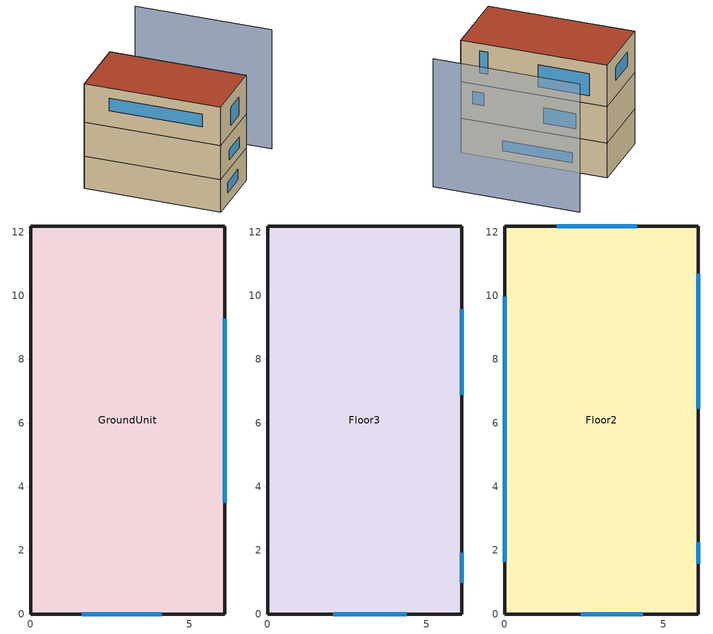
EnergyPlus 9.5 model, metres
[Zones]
GroundUnit
 floor foundation (Exterior Slab UnIns): 6.1,12.19 6.1,0 0,0 0,12.19 z0
 wall outside (Exterior Wall): 6.1,0 6.1,12.19 0,12.19 0,0 6.1,0 z0:3.05
 window (WINDOW_U-0.5 g=0.4): 1.61,0 4.12,0 z1.01:2; 6.1,3.5 6.1,9.27 z0.81:1.68
Floor3
 floor to GroundUnit (Interior Floor): 6.1,12.19 6.1,0 0,0 0,12.19 z3.05
 wall outside (Exterior Wall): 6.1,0 6.1,12.19 0,12.19 0,0 6.1,0 z3.05:6.26
 window (WINDOW_U-0.5 g=0.4): 2.06,0 4.37,0 z3.93:4.94; 6.1,0.99 6.1,1.93 z4.48:5.59; 6.1,6.89 6.1,9.58 z3.87:5.2
Floor2
 floor to Floor3 (Interior Floor): 6.1,12.19 6.1,0 0,0 0,12.19 z6.26
 wall outside (Exterior Wall): 0,0 6.1,0 6.1,12.19 0,12.19 0,0 z6.26:9.92
 window (WINDOW_U-0.5 g=0.4): 2.39,0 4.35,0 z7.03:8.73; 6.1,1.58 6.1,2.26 z7.32:9.25; 6.1,6.44 6.1,10.69 z6.96:8.92; 0,9.97 0,1.64 z7.75:8.93; 4.17,12.19 1.64,12.19 z7.66:8.86
 roof outside (Exterior Roof): 0,12.19 0,0 6.1,0 6.1,12.19 z9.92
shading: 12.19,0 12.19,12.19 z0:11.27
[BUILDING]
mz_GreatFallsMT_BASE_NV: North Axis=0; Terrain=City; Loads Convergence Tolerance Value=0.04; Temperature Convergence Tolerance Value=0.4; Solar Distribution=FullInteriorAndExterior; Maximum Number of Warmup Days=25; Minimum Number of Warmup Days=6
[SizingPeriod:DesignDay] Day of Month=21; DryBulb Temperature Range Modifier Type=DefaultMultipliers; Humidity Condition Type=Wetbulb; Barometric Pressure=88606; Rain Indicator=No; Snow Indicator=No; Daylight Saving Time Indicator=No
Name | Month | Day Type | Maximum DryBulb Temperature | Daily DryBulb Temperature Range | Wetbulb or DewPoint at Maximum DryBulb | Wind Speed | Wind Direction | Solar Model Indicator | Sky Clearness | ASHRAE Clear Sky Optical Depth for Beam Irradiance taub | ASHRAE Clear Sky Optical Depth for Diffuse Irradiance taud
Great Falls Intl Arpt Ann Htg 99.6% Condns DB | 1 | WinterDesignDay | -26.8 | 0 | -26.8 | 2.7 | 220 | ASHRAEClearSky | 0
Great Falls Intl Arpt Ann Htg 99% Condns DB | 1 | WinterDesignDay | -22.8 | 0 | -22.8 | 2.7 | 220 | ASHRAEClearSky | 0
Great Falls Intl Arpt Ann Clg .4% Condns DB=>MWB | 7 | SummerDesignDay | 33.4 | 16.2 | 16.1 | 4.9 | 240 | ASHRAETau |  | 0.291 | 2.494
Great Falls Intl Arpt Ann Clg 1% Condns DB=>MWB | 7 | SummerDesignDay | 31.5 | 16.2 | 15.7 | 4.9 | 240 | ASHRAETau |  | 0.291 | 2.494
[MATERIAL] Thermal Absorptance=0.9; Solar Absorptance=0.7; Visible Absorptance=0.7
Name | Roughness | Thickness | Conductivity | Density | Specific Heat
G05 25mm wood | MediumSmooth | 0.0254 | 0.15 | 608 | 1630
F08 Metal surface | Smooth | 0.0008 | 45.28 | 7824 | 500
I02 50mm insulation board | MediumRough | 0.0508 | 0.03 | 43 | 1210
G01a 19mm gypsum board | MediumSmooth | 0.019 | 0.16 | 800 | 1090
M15 200mm heavyweight concrete | MediumRough | 0.2032 | 1.95 | 2240 | 900
M05 200mm concrete block | MediumRough | 0.1016 | 1.11 | 800 | 920
F11 Wood siding | MediumSmooth | 0.0127 | 0.09 | 592 | 1170
R-11 3.5in Wood Stud | VeryRough | 0.0889 | 0.0542625 | 19 | 960
Plywood (Douglas Fir) - 12.7mm | Smooth | 0.0127 | 0.12 | 540 | 1210
EPS 1in | MediumSmooth | 0.0254 | 0.02884 | 29 | 1210
EPS 1.625in | MediumSmooth | 0.041275 | 0.02884 | 29 | 1210
EPS 2in | MediumSmooth | 0.0508 | 0.02884 | 29 | 1210
EPS 4in | MediumSmooth | 0.1016 | 0.02884 | 29 | 1210
EPS 6in; EPS 9in | MediumSmooth | 0.1524 | 0.02884 | 29 | 1210
EPS 7.5in | MediumSmooth | 0.1905 | 0.02884 | 29 | 1210
EPS 14in | MediumSmooth | 0.3556 | 0.02884 | 29 | 1210
FG Attic R-19 | MediumRough | 0.13716 | 0.0411979 | 64 | 960
FG Attic R-30 | MediumRough | 0.21844 | 0.0411979 | 64 | 960
FG Attic R-38 | MediumRough | 0.275844 | 0.0411979 | 64 | 960
FG Attic R-49; FG Attic R-60 | MediumRough | 0.3556 | 0.0411979 | 64 | 960
FG Attic R-55 | MediumRough | 0.399123 | 0.0411979 | 64 | 960
FG Attic R-75 | MediumRough | 0.54356 | 0.0411979 | 64 | 960
FG Attic R-100 | MediumRough | 0.72644 | 0.0411979 | 64 | 960
ccSF R-13 | Rough | 0.0550342 | 0.0240338 | 32 | 920
ccSF R-19 | Rough | 0.0804334 | 0.0240338 | 32 | 920
ccSF R-30 | Rough | 0.127 | 0.0240338 | 32 | 920
ccSF R-38 | Rough | 0.160867 | 0.0240338 | 32 | 920
ccSF R-49 | Rough | 0.207433 | 0.0240338 | 32 | 920
[MATERIAL:AIRGAP]
Name | Thermal Resistance
F04 Wall air space resistance | 0.15
F05 Ceiling air space resistance | 0.18
[WINDOWMATERIAL:SIMPLEGLAZINGSYSTEM]
Name | UFactor | Solar Heat Gain Coefficient
U-0.5 g=0.4 | 2.83913 | 0.4
U-0.4 g=0.4 | 2.27131 | 0.4
U-0.3 g=0.4 | 1.70348 | 0.4
U-0.2 g=0.4 | 1.13565 | 0.4
U-0.1 g=0.4 | 0.567826 | 0.4
U-0.5 g=0.2 | 2.83913 | 0.2
U-0.4 g=0.2 | 2.27131 | 0.2
U-0.3 g=0.2 | 1.70348 | 0.2
U-0.2 g=0.2 | 1.13565 | 0.2
U-0.1 g=0.2 | 0.567826 | 0.2
U-1.0 g=0.5 | 5.678263 | 0.5
U-0.15 g=0.4; U-0.15 g=0.2 | 0.851739 | 0.4
[WINDOWMATERIAL:SHADE]
HIGH REFLECT - LOW TRANS SHADE: Solar Transmittance=0.1; Solar Reflectance=0.8; Visible Transmittance=0.1; Visible Reflectance=0.8; Infrared Hemispherical Emissivity=0.9; Infrared Transmittance=0; Thickness=0.005; Conductivity=0.1; Shade to Glass Distance=0.05; Top Opening Multiplier=0.5; Bottom Opening Multiplier=0.5; LeftSide Opening Multiplier=0.5; RightSide Opening Multiplier=0.5; Airflow Permeability=0
[CONSTRUCTION]
Ext_Door1; Thermal Mass; Interior Door: G05 25mm wood
Interior Floor: Plywood (Douglas Fir) - 12.7mm, F05 Ceiling air space resistance, G01a 19mm gypsum board
Exterior Slab UnIns: M15 200mm heavyweight concrete
Exterior Slab + 2in EPS: EPS 2in, M15 200mm heavyweight concrete
Exterior Wall: F11 Wood siding, R-11 3.5in Wood Stud, G01a 19mm gypsum board
Interior Wall: G01a 19mm gypsum board, F04 Wall air space resistance, G01a 19mm gypsum board
Exterior Roof: FG Attic R-19, Plywood (Douglas Fir) - 12.7mm, G01a 19mm gypsum board
Exterior Door: F08 Metal surface, I02 50mm insulation board, F08 Metal surface
Exterior Wall +1in EPS: F11 Wood siding, EPS 1in, Plywood (Douglas Fir) - 12.7mm, R-11 3.5in Wood Stud, G01a 19mm gypsum board
Exterior Wall +1.625in EPS: F11 Wood siding, EPS 1.625in, Plywood (Douglas Fir) - 12.7mm, R-11 3.5in Wood Stud, G01a 19mm gypsum board
Exterior Wall +2in EPS: F11 Wood siding, EPS 2in, Plywood (Douglas Fir) - 12.7mm, R-11 3.5in Wood Stud, G01a 19mm gypsum board
Exterior Wall +4in EPS: F11 Wood siding, EPS 4in, Plywood (Douglas Fir) - 12.7mm, R-11 3.5in Wood Stud, G01a 19mm gypsum board
Exterior Wall +7.5in EPS: F11 Wood siding, EPS 7.5in, Plywood (Douglas Fir) - 12.7mm, R-11 3.5in Wood Stud, G01a 19mm gypsum board
Exterior Wall +6in EPS: F11 Wood siding, EPS 6in, Plywood (Douglas Fir) - 12.7mm, R-11 3.5in Wood Stud, G01a 19mm gypsum board
Exterior Wall +9in EPS: F11 Wood siding, EPS 9in, Plywood (Douglas Fir) - 12.7mm, R-11 3.5in Wood Stud, G01a 19mm gypsum board
Exterior Wall +14in EPS: F11 Wood siding, EPS 14in, Plywood (Douglas Fir) - 12.7mm, R-11 3.5in Wood Stud, G01a 19mm gypsum board
Exterior Roof R-30: FG Attic R-30, Plywood (Douglas Fir) - 12.7mm, G01a 19mm gypsum board
Exterior Roof R-38: FG Attic R-38, Plywood (Douglas Fir) - 12.7mm, G01a 19mm gypsum board
Exterior Roof R-49: FG Attic R-49, Plywood (Douglas Fir) - 12.7mm, G01a 19mm gypsum board
Exterior Roof R-55: FG Attic R-55, Plywood (Douglas Fir) - 12.7mm, G01a 19mm gypsum board
Exterior Roof R-60: FG Attic R-60, Plywood (Douglas Fir) - 12.7mm, G01a 19mm gypsum board
Exterior Roof R-75: FG Attic R-75, Plywood (Douglas Fir) - 12.7mm, G01a 19mm gypsum board
Exterior Roof R-100: FG Attic R-100, Plywood (Douglas Fir) - 12.7mm, G01a 19mm gypsum board
P+B UnIns: Plywood (Douglas Fir) - 12.7mm, F05 Ceiling air space resistance, Plywood (Douglas Fir) - 12.7mm, G05 25mm wood
P+B R-13: Plywood (Douglas Fir) - 12.7mm, ccSF R-13, Plywood (Douglas Fir) - 12.7mm, G05 25mm wood
P+B R-19: Plywood (Douglas Fir) - 12.7mm, ccSF R-19, Plywood (Douglas Fir) - 12.7mm, G05 25mm wood
P+B R-30: Plywood (Douglas Fir) - 12.7mm, ccSF R-30, Plywood (Douglas Fir) - 12.7mm, G05 25mm wood
P+B R-38: Plywood (Douglas Fir) - 12.7mm, ccSF R-38, Plywood (Douglas Fir) - 12.7mm, G05 25mm wood
P+B R-49: Plywood (Douglas Fir) - 12.7mm, ccSF R-49, Plywood (Douglas Fir) - 12.7mm, G05 25mm wood
WINDOW_U-0.5 g=0.4: U-0.5 g=0.4
WINDOW_U-0.4 g=0.4: U-0.4 g=0.4
WINDOW_U-0.3 g=0.4: U-0.3 g=0.4
WINDOW_U-0.2 g=0.4: U-0.2 g=0.4
WINDOW_U-0.1 g=0.4: U-0.1 g=0.4
WINDOW_U-0.5 g=0.2: U-0.5 g=0.2
WINDOW_U-0.4 g=0.2: U-0.4 g=0.2
WINDOW_U-0.3 g=0.2: U-0.3 g=0.2
WINDOW_U-0.2 g=0.2: U-0.2 g=0.2
WINDOW_U-0.1 g=0.2: U-0.1 g=0.2
WINDOW_U-1.0 g=0.5: U-1.0 g=0.5
WINDOW_U-0.15 g=0.4: U-0.15 g=0.4
WINDOW_U-0.15 g=0.2; CLOTHESDRYER; RANGE: U-0.15 g=0.2
Uninsulated Stem Wall: M05 200mm concrete block
Basement Wall 4in EPS: M05 200mm concrete block, EPS 4in
[Zone] Multiplier=1; Floor Area=74.32
Name | Part of Total Floor Area
GroundUnit; Floor3
Floor2 | Yes
[WINDOWSHADINGCONTROL] Shading Type=ExteriorShade; Shading Control Type=OnIfHighSolarOnWindow; Schedule=ShadingAvailable; Setpoint=100; Shading Control Is Scheduled=Yes; Glare Control Is Active=No; Shading Device Material=HIGH REFLECT - LOW TRANS SHADE; Type of Slat Angle Control for Blinds=FixedSlatAngle; Multiple Surface Control Type=Sequential
Name | Zone | Fenestration Surface 1 | Fenestration Surface 2 | Fenestration Surface 3 | Fenestration Surface 4 | Fenestration Surface 5
GroundUnit_Shading Control | GroundUnit | 647F87
Floor3_Shading Control | Floor3 | 527646
Floor2_Shading Control | Floor2 | 7F033B | C218CB | 49CBAE | 5065B7 | C37F06
[INTERNALMASS] Surface Area=74.32
Name | Construction | Zone or ZoneList
GroundUnit Zone1 TM | Thermal Mass | GroundUnit
GroundUnit Partitions | Interior Wall | GroundUnit
Floor3 Zone1 TM | Thermal Mass | Floor3
Floor3 Partitions | Interior Wall | Floor3
Floor2 Zone1 TM | Thermal Mass | Floor2
Floor2 Partitions | Interior Wall | Floor2
[FOUNDATION:KIVA]
Slab Details: Interior Horizontal Insulation Depth=0; Exterior Horizontal Insulation Width=0; Exterior Vertical Insulation Material=EPS 2in; Exterior Vertical Insulation Depth=0.0003048; Wall Height Above Grade=0.2; Wall Depth Below Slab=0; Footing Depth=0.4
[SURFACEPROPERTY:EXPOSEDFOUNDATIONPERIMETER]
Slab: Exposed Perimeter Calculation Method=TotalExposedPerimeter; Total Exposed Perimeter=36.576; Exposed Perimeter Fraction=1; Surface Segment 1 Exposed=Yes
[PEOPLE] Number of People Schedule=OccupantSchedule; Number of People Calculation Method=People; Fraction Radiant=0.3; Sensible Heat Fraction=autocalculate; Activity Level Schedule=Occupant_Activity_Schedule; Carbon Dioxide Generation Rate=3.82e-08; Enable ASHRAE 55 Comfort Warnings=No; Mean Radiant Temperature Calculation Type=ZoneAveraged; Work Efficiency Schedule=Occupant_Eff_Schedule; Clothing Insulation Calculation Method=ClothingInsulationSchedule; Clothing Insulation Calculation Method Schedule=Occupant_Clothing_Schedule; Clothing Insulation Schedule=Occupant_Clothing_Schedule; Air Velocity Schedule=AirVelocitySch; Thermal Comfort Model 1 Type=Pierce
Name | Zone or ZoneList | Number of People
GroundUnit Occupants | GroundUnit | 4
Floor3 Occupants | Floor3 | 3
Floor2 Occupants | Floor2 | 3
[LIGHTS] Schedule=Phius_Lighting; Design Level Calculation Method=LightingLevel; Lighting Level=1621.59; Return Air Fraction=0; Fraction Radiant=0.6; Fraction Visible=0.2; Fraction Replaceable=1; EndUse Subcategory=InteriorLights; Return Air Fraction Calculated from Plenum Temperature=No; Return Air Fraction Function of Plenum Temperature Coefficient 1=0; Return Air Fraction Function of Plenum Temperature Coefficient 2=0
Name | Zone or ZoneList
GroundUnit PhiusLights | GroundUnit
Floor3 PhiusLights | Floor3
Floor2 PhiusLights | Floor2
[ELECTRICEQUIPMENT] Design Level Calculation Method=EquipmentLevel; Fraction Lost=0
Name | Zone or ZoneList | Schedule | Design Level | Fraction Latent | Fraction Radiant | EndUse Subcategory
GroundUnit PhiusMELs | GroundUnit | Phius_MELs | 2954.47 | 0 | 0 | MELs
GroundUnit Fridge | GroundUnit | Always_On | 369.863 | 0 | 1 | Fridge
GroundUnit Range | GroundUnit | BARangeSchedule | 1227.4 | 0.3 | 0.4 | Range
GroundUnit ClothesDryer | GroundUnit | BAClothesDryerSchedule | 23110 | 0.05 | 0.15 | ClothesDryer
GroundUnit ClothesWasher | GroundUnit | BAClothesWasherSchedule | 3945.21 | 0 | 0.8 | ClothesWasher
GroundUnit Dishwasher | GroundUnit | BADishwasherSchedule | 4346.4 | 0.15 | 0.6 | Dishwasher
GroundUnit SizingSensible | GroundUnit | SizingLoads | 387.504 | 0 | 0 | General
GroundUnit SizingLatent | GroundUnit | SizingLoads | 84.3504 | 1 | 0 | General
Floor3 PhiusMELs | Floor3 | Phius_MELs | 2803.24 | 0 | 0 | MELs
Floor3 Fridge | Floor3 | Always_On | 369.863 | 0 | 1 | Fridge
Floor3 Range | Floor3 | BARangeSchedule | 1120.55 | 0.3 | 0.4 | Range
Floor3 ClothesDryer | Floor3 | BAClothesDryerSchedule | 23110 | 0.05 | 0.15 | ClothesDryer
Floor3 ClothesWasher | Floor3 | BAClothesWasherSchedule | 3945.21 | 0 | 0.8 | ClothesWasher
Floor3 Dishwasher | Floor3 | BADishwasherSchedule | 4346.4 | 0.15 | 0.6 | Dishwasher
Floor3 SizingSensible | Floor3 | SizingLoads | 365.504 | 0 | 0 | General
Floor3 SizingLatent | Floor3 | SizingLoads | 72.3504 | 1 | 0 | General
Floor2 PhiusMELs | Floor2 | Phius_MELs | 2803.24 | 0 | 0 | MELs
Floor2 Fridge | Floor2 | Always_On | 369.863 | 0 | 1 | Fridge
Floor2 Range | Floor2 | BARangeSchedule | 1120.55 | 0.3 | 0.4 | Range
Floor2 ClothesDryer | Floor2 | BAClothesDryerSchedule | 23110 | 0.05 | 0.15 | ClothesDryer
Floor2 ClothesWasher | Floor2 | BAClothesWasherSchedule | 3945.21 | 0 | 0.8 | ClothesWasher
Floor2 Dishwasher | Floor2 | BADishwasherSchedule | 4346.4 | 0.15 | 0.6 | Dishwasher
Floor2 SizingSensible | Floor2 | SizingLoads | 365.504 | 0 | 0 | General
Floor2 SizingLatent | Floor2 | SizingLoads | 72.3504 | 1 | 0 | General
[ZONEINFILTRATION:DESIGNFLOWRATE] Schedule=Always_On; Design Flow Rate Calculation Method=Flow/ExteriorArea; Design Flow Rate=0; Flow per Zone Floor Area=0; Flow per Exterior Surface Area=0.000268773; Air Changes per Hour=0; Constant Term Coefficient=0; Temperature Term Coefficient=0.015; Velocity Term Coefficient=0.224; Velocity Squared Term Coefficient=0
Name | Zone or ZoneList
GroundUnit Infiltration | GroundUnit
Floor3 Infiltration | Floor3
Floor2 Infiltration | Floor2
[ZONEVENTILATION:WINDANDSTACKOPENAREA] Opening Area=4.18064; Opening Effectiveness=autocalculate; Height Difference=1.524; Discharge Coefficient for Opening=autocalculate; Minimum Indoor Temperature=15; Maximum Indoor Temperature=100; Delta Temperature=-100; Minimum Outdoor Temperature=-100; Maximum Outdoor Temperature=100; Maximum Wind Speed=10
Name | Zone | Opening Area Fraction Schedule | Effective Angle
GroundUnit_OperableWindows-N | GroundUnit | GroundUnit_WindowFractionControl | 0
GroundUnit_OperableWindows-E | GroundUnit | GroundUnit_WindowFractionControl | 90
GroundUnit_OperableWindows-S | GroundUnit | GroundUnit_WindowFractionControl | 180
GroundUnit_OperableWindows-W | GroundUnit | GroundUnit_WindowFractionControl | 270
Floor3_OperableWindows-N | Floor3 | Floor3_WindowFractionControl | 0
Floor3_OperableWindows-E | Floor3 | Floor3_WindowFractionControl | 90
Floor3_OperableWindows-S | Floor3 | Floor3_WindowFractionControl | 180
Floor3_OperableWindows-W | Floor3 | Floor3_WindowFractionControl | 270
Floor2_OperableWindows-N | Floor2 | Floor2_WindowFractionControl | 0
Floor2_OperableWindows-E | Floor2 | Floor2_WindowFractionControl | 90
Floor2_OperableWindows-S | Floor2 | Floor2_WindowFractionControl | 180
Floor2_OperableWindows-W | Floor2 | Floor2_WindowFractionControl | 270
[EXTERIOR:LIGHTS]
PhiusExtLight: Schedule=Always_On; Design Level=1; Control Option=AstronomicalClock; EndUse Subcategory=General
[DESIGNSPECIFICATION:OUTDOORAIR] Outdoor Air Method=Flow/Person; Outdoor Air Flow per Person=0.00708; Outdoor Air Flow per Zone Floor Area=0; Outdoor Air Flow per Zone=0.0117987; Outdoor Air Flow Air Changes per Hour=0
GroundUnit_SZ_DSOA; Floor3_SZ_DSOA; Floor2_SZ_DSOA
[DESIGNSPECIFICATION:ZONEAIRDISTRIBUTION] Zone Air Distribution Effectiveness in Cooling Mode=1; Zone Air Distribution Effectiveness in Heating Mode=1; Zone Secondary Recirculation Fraction=0; Minimum Zone Ventilation Efficiency=0
GroundUnit_SZ_DSZAD; Floor3_SZ_DSZAD; Floor2_SZ_DSZAD
[SIZING:ZONE] Zone Cooling Design Supply Air Temperature Input Method=SupplyAirTemperature; Zone Cooling Design Supply Air Temperature=12.8; Zone Cooling Design Supply Air Temperature Difference=11.11; Zone Heating Design Supply Air Temperature Input Method=SupplyAirTemperature; Zone Heating Design Supply Air Temperature=50; Zone Heating Design Supply Air Temperature Difference=30; Zone Cooling Design Supply Air Humidity Ratio=0.008; Zone Heating Design Supply Air Humidity Ratio=0.008; Zone Heating Sizing Factor=2; Zone Cooling Sizing Factor=1.5; Cooling Design Air Flow Method=DesignDay; Cooling Design Air Flow Rate=0; Cooling Minimum Air Flow per Zone Floor Area=0.000762; Cooling Minimum Air Flow=0; Cooling Minimum Air Flow Fraction=0.2; Heating Design Air Flow Method=DesignDay; Heating Design Air Flow Rate=0; Heating Maximum Air Flow per Zone Floor Area=0.002032; Heating Maximum Air Flow=0.141576; Heating Maximum Air Flow Fraction=0.3; Account for Dedicated Outdoor Air System=No; Dedicated Outdoor Air System Control Strategy=NeutralSupplyAir; Dedicated Outdoor Air Low Setpoint Temperature for Design=autosize; Dedicated Outdoor Air High Setpoint Temperature for Design=autosize
Name | Design Specification Outdoor Air Object | Design Specification Zone Air Distribution Object
GroundUnit | GroundUnit_SZ_DSOA | GroundUnit_SZ_DSZAD
Floor3 | Floor3_SZ_DSOA | Floor3_SZ_DSZAD
Floor2 | Floor2_SZ_DSOA | Floor2_SZ_DSZAD
[ZONECONTROL:THERMOSTAT] Control Type Schedule=HVAC_Always_4; Temperature Difference Between Cutout And Setpoint=0
Name | Zone or ZoneList | Control 1
GroundUnit_Thermostat | GroundUnit | GroundUnit_DSP_Thermostat
Floor3_Thermostat | Floor3 | Floor3_DSP_Thermostat
Floor2_Thermostat | Floor2 | Floor2_DSP_Thermostat
[THERMOSTATSETPOINT:DUALSETPOINT] Heating Setpoint Temperature Schedule=Phius_68F; Cooling Setpoint Temperature Schedule=Phius_77F
GroundUnit_DSP_Thermostat; Floor3_DSP_Thermostat; Floor2_DSP_Thermostat
[ZONEHVAC:ENERGYRECOVERYVENTILATOR] Availability Schedule=ERVAvailable; Supply Air Flow Rate=0.0212376; Exhaust Air Flow Rate=0.0212376
Name | Heat Exchanger | Supply Air Fan | Exhaust Air Fan
GroundUnit ERV | GroundUnit ERV_Core | GroundUnit ERV_Supply_Fan | GroundUnit ERV_Exhaust_Fan
Floor3 ERV | Floor3 ERV_Core | Floor3 ERV_Supply_Fan | Floor3 ERV_Exhaust_Fan
Floor2 ERV | Floor2 ERV_Core | Floor2 ERV_Supply_Fan | Floor2 ERV_Exhaust_Fan
[Zone equipment]
GroundUnit: GroundUnit ERV, GroundUnit_GasHeat_DXAC_Furnace
Floor3: Floor3 ERV, Floor3_GasHeat_DXAC_Furnace
Floor2: Floor2 ERV, Floor2_GasHeat_DXAC_Furnace
[FAN:ONOFF] Motor In Airstream Fraction=1
Name | Availability Schedule | Fan Total Efficiency | Pressure Rise | Maximum Flow Rate | Motor Efficiency | EndUse Subcategory
GroundUnitFurnace_Blower; Floor3Furnace_Blower; Floor2Furnace_Blower | MechAvailable | 0.7 | 225 | 2 | 0.9 | General
GroundUnit ERV_Supply_Fan; GroundUnit ERV_Exhaust_Fan; Floor3 ERV_Supply_Fan; Floor3 ERV_Exhaust_Fan; Floor2 ERV_Supply_Fan; Floor2 ERV_Exhaust_Fan | ERVAvailable | 0.6 | 200 | autosize | 0.8 | ERV_Fan
[COIL:COOLING:DX:SINGLESPEED] Availability Schedule=MechAvailable; Gross Rated Total Cooling Capacity=autosize; Gross Rated Sensible Heat Ratio=0.75; Gross Rated Cooling COP=3; Rated Air Flow Rate=autosize; Rated Evaporator Fan Power Per Volume Flow Rate=773.3; Total Cooling Capacity Function of Temperature Curve=HPACCoolCapFT; Total Cooling Capacity Function of Flow Fraction Curve=HPACCoolCapFFF; Energy Input Ratio Function of Temperature Curve=HPACEIRFT; Energy Input Ratio Function of Flow Fraction Curve=HPACEIRFFF; Part Load Fraction Correlation Curve=HPACPLFFPLR; Minimum Outdoor DryBulb Temperature for Compressor Operation=-25; Nominal Time for Condensate Removal to Begin=0; Ratio of Initial Moisture Evaporation Rate and Steady State Latent Capacity=0; Maximum Cycling Rate=0; Latent Capacity Time Constant=0; Condenser Type=AirCooled; Evaporative Condenser Effectiveness=0.9; Evaporative Condenser Pump Rated Power Consumption=0; Crankcase Heater Capacity=0; Maximum Outdoor DryBulb Temperature for Crankcase Heater Operation=10; Basin Heater Capacity=0; Basin Heater Setpoint Temperature=2; Report ASHRAE Standard 127 Performance Ratings=No
GroundUnitFurnace_DXAC_Coil; Floor3Furnace_DXAC_Coil; Floor2Furnace_DXAC_Coil
[COIL:HEATING:FUEL] Availability Schedule=MechAvailable; Fuel Type=NaturalGas; Burner Efficiency=0.8; Nominal Capacity=autosize
GroundUnitFurnace_Heating_Coil; Floor3Furnace_Heating_Coil; Floor2Furnace_Heating_Coil
[HEATEXCHANGER:AIRTOAIR:SENSIBLEANDLATENT] Availability Schedule=ERVAvailable; Nominal Supply Air Flow Rate=0.047; Sensible Effectiveness at 100 Heating Air Flow=0; Latent Effectiveness at 100 Heating Air Flow=0; Sensible Effectiveness at 75 Heating Air Flow=0; Latent Effectiveness at 75 Heating Air Flow=0; Sensible Effectiveness at 100 Cooling Air Flow=0; Latent Effectiveness at 100 Cooling Air Flow=0; Sensible Effectiveness at 75 Cooling Air Flow=0; Latent Effectiveness at 75 Cooling Air Flow=0; Nominal Electric Power=0; Supply Air Outlet Temperature Control=No; Heat Exchanger Type=Plate; Frost Control Type=ExhaustAirRecirculation; Threshold Temperature=-10; Initial Defrost Time Fraction=0.083; Rate of Defrost Time Fraction Increase=0.012; Economizer Lockout=Yes
GroundUnit ERV_Core; Floor3 ERV_Core; Floor2 ERV_Core
[AIRLOOPHVAC:UNITARYSYSTEM] Control Type=Load; Dehumidification Control Type=None; Availability Schedule=MechAvailable; Fan Placement=BlowThrough; DX Heating Coil Sizing Ratio=1; Use DOAS DX Cooling Coil=No; Minimum Supply Air Temperature=2; Latent Load Control=SensibleOnlyLoadControl; Cooling Supply Air Flow Rate=autosize; Heating Supply Air Flow Rate=autosize; No Load Supply Air Flow Rate=0; Maximum Supply Air Temperature=50; Maximum Outdoor DryBulb Temperature for Supplemental Heater Operation=21; Maximum Cycling Rate=2.5; Heat Pump Time Constant=60; Fraction of OnCycle Power Use=0.01; Heat Pump Fan Delay Time=60; Ancillary OnCycle Electric Power=0; Ancillary OffCycle Electric Power=0; Design Heat Recovery Water Flow Rate=0; Maximum Temperature for Heat Recovery=80
Name | Controlling Zone or Thermostat Location | Supply Fan | Heating Coil | Cooling Coil
GroundUnit_GasHeat_DXAC_Furnace | GroundUnit | GroundUnitFurnace_Blower | GroundUnitFurnace_Heating_Coil | GroundUnitFurnace_DXAC_Coil
Floor3_GasHeat_DXAC_Furnace | Floor3 | Floor3Furnace_Blower | Floor3Furnace_Heating_Coil | Floor3Furnace_DXAC_Coil
Floor2_GasHeat_DXAC_Furnace | Floor2 | Floor2Furnace_Blower | Floor2Furnace_Heating_Coil | Floor2Furnace_DXAC_Coil
[WATERHEATER:MIXED] Tank Volume=0.189271; Setpoint Temperature Schedule=DHW_122F; Deadband Temperature Difference=0; Maximum Temperature Limit=82.2222; Heater Control Type=MODULATE; Heater Maximum Capacity=11712; Heater Minimum Capacity=0; Heater Ignition Minimum Flow Rate=0; Heater Ignition Delay=0; Heater Fuel Type=NaturalGas; Heater Thermal Efficiency=0.95; Off Cycle Parasitic Fuel Consumption Rate=10; Off Cycle Parasitic Fuel Type=ELECTRICITY; Off Cycle Parasitic Heat Fraction to Tank=0; On Cycle Parasitic Fuel Consumption Rate=30; On Cycle Parasitic Fuel Type=ELECTRICITY; On Cycle Parasitic Heat Fraction to Tank=0; Ambient Temperature Indicator=ZONE; Off Cycle Loss Coefficient to Ambient Temperature=2.36; Off Cycle Loss Fraction to Zone=1; On Cycle Loss Fraction to Zone=1; Use Flow Rate Fraction Schedule=CombinedDHWSchedule; Use Side Effectiveness=1; Source Side Effectiveness=1; Use Side Design Flow Rate=autosize; Source Side Design Flow Rate=autosize; Indirect Water Heating Recovery Time=1.5; Source Side Flow Control Mode=IndirectHeatPrimarySetpoint; EndUse Subcategory=General
Name | Ambient Temperature Zone | Peak Use Flow Rate
GroundUnit_ElectricWaterHeater_50Gal | GroundUnit | 2.2008e-06
Floor3_ElectricWaterHeater_50Gal | Floor3 | 1.89741e-06
Floor2_ElectricWaterHeater_50Gal | Floor2 | 1.89741e-06
[DEMANDMANAGERASSIGNMENTLIST] Meter=ElectricityNet:Facility; Demand Limit Schedule=Always Off; Demand Limit Safety Fraction=0.95; Demand Window Length=10; Demand Manager Priority=All
Name | DemandManager 1
GroundUnit_Demand Limiting | GroundUnit_Set backs
Floor3_Demand Limiting | Floor3_Set backs
Floor2_Demand Limiting | Floor2_Set backs
[DEMANDMANAGER:THERMOSTATS] Availability Schedule=Demand Control Cooling; Reset Control=Fixed; Minimum Reset Duration=30; Maximum Heating Setpoint Reset=20; Maximum Cooling Setpoint Reset=27; Selection Control=All
Name | Thermostat 1
GroundUnit_Set backs | GroundUnit_Thermostat
Floor3_Set backs | Floor3_Thermostat
Floor2_Set backs | Floor2_Thermostat
[GENERATOR:PVWATTS]
PV Array: PVWatts Version=5; DC System Capacity=1; Module Type=Standard; Array Type=FixedOpenRack; System Losses=0.14; Array Geometry Type=TiltAzimuth; Tilt Angle=62.5; Azimuth Angle=180; Ground Coverage Ratio=0.4
[ELECTRICLOADCENTER:INVERTER:PVWATTS]
PV Inverter: DC to AC Size Ratio=1.1; Inverter Efficiency=0.96
[ELECTRICLOADCENTER:GENERATORS]
PV: Generator 1=PV Array; Generator 1 Rated Electric Power Output=3000; Generator 1 Availability Schedule=Always_On
[ELECTRICLOADCENTER:STORAGE:SIMPLE]
Simple Battery: Availability Schedule=Always_On; Radiative Fraction for Zone Heat Gains=0.9; Nominal Energetic Efficiency for Charging=0.9; Nominal Discharging Energetic Efficiency=0.9; Maximum Storage Capacity=10800000; Initial State of Charge=10800000
[ELECTRICLOADCENTER:TRANSFORMER]
Transformer: Availability Schedule=Always_On; Transformer Usage=LoadCenterPowerConditioning; Radiative Fraction=0; Phase=3; Conductor Material=Aluminum; Full Load Temperature Rise=150; Fraction of Eddy Current Losses=0.1; Performance Input Method=RatedLosses; Nameplate Efficiency=0.98; Per Unit Load for Nameplate Efficiency=0.35; Reference Temperature for Nameplate Efficiency=75; Consider Transformer Loss for Utility Cost=Yes
[ELECTRICLOADCENTER:DISTRIBUTION]
ELC: Generator List=PV; Generator Operation Scheme Type=Baseload; Generator Demand Limit Scheme Purchased Electric Demand Limit=0; Electrical Buss Type=AlternatingCurrentWithStorage; Inverter=PV Inverter; Electrical Storage Object=Simple Battery; Storage Operation Scheme=FacilityDemandLeveling; Storage Control Track Meter=ElectricityNet:Facility; Storage Converter Object=Converter; Maximum Storage State of Charge Fraction=1; Minimum Storage State of Charge Fraction=0.2; Storage Control Utility Demand Target=3500; Storage Control Utility Demand Target Fraction Schedule=OutageCooling
[ELECTRICLOADCENTER:STORAGE:CONVERTER]
Converter: Availability Schedule=Always_On; Power Conversion Efficiency Method=SimpleFixed; Simple Fixed Efficiency=0.95
[COMPONENTCOST:LINEITEM]
Name | Line Item Type | Item | Cost per Area | Object EndUse Key | Cost per Each | Quantity
Ext_Door1 | Construction | Ext_Door1 | 250
Interior Floor | Construction | Interior Floor | 2
Exterior Slab UnIns | Construction | Exterior Slab UnIns | 5
Exterior Slab + 2in EPS | Construction | Exterior Slab + 2in EPS | 10
Exterior Wall | Construction | Exterior Wall | 10
Interior Wall | Construction | Interior Wall | 5
Exterior Roof | Construction | Exterior Roof | 5
Exterior Door | Construction | Exterior Door | 256.28
Interior Door | Construction | Interior Door | 125
Exterior Wall +1in EPS | Construction | Exterior Wall +1in EPS | 13.78
Exterior Wall +1.625in EPS | Construction | Exterior Wall +1.625in EPS | 16.46
Exterior Wall +2in EPS | Construction | Exterior Wall +2in EPS | 18.62
Exterior Wall +4in EPS | Construction | Exterior Wall +4in EPS | 25.4
Exterior Wall +7.5in EPS | Construction | Exterior Wall +7.5in EPS | 39.23
Exterior Wall +6in EPS | Construction | Exterior Wall +6in EPS | 34.55
Exterior Wall +9in EPS | Construction | Exterior Wall +9in EPS | 46.93
Exterior Wall +14in EPS | Construction | Exterior Wall +14in EPS | 63.61
Exterior Roof R-30 | Construction | Exterior Roof R-30 | 7.97
Exterior Roof R-38 | Construction | Exterior Roof R-38 | 8.15
Exterior Roof R-49 | Construction | Exterior Roof R-49 | 8.4
Exterior Roof R-55 | Construction | Exterior Roof R-55 | 15
Exterior Roof R-60 | Construction | Exterior Roof R-60 | 21.53
Exterior Roof R-75 | Construction | Exterior Roof R-75 | 39.4
Exterior Roof R-100 | Construction | Exterior Roof R-100 | 69.32
P+B UnIns | Construction | P+B UnIns | 15
P+B R-13 | Construction | P+B R-13 | 22.6
P+B R-19 | Construction | P+B R-19 | 29.06
P+B R-30 | Construction | P+B R-30 | 38.75
P+B R-38 | Construction | P+B R-38 | 46.44
P+B R-49 | Construction | P+B R-49 | 56.78
WINDOW_U-0.5 g=0.4 | Construction | WINDOW_U-0.5 g=0.4 | 100
WINDOW_U-0.4 g=0.4 | Construction | WINDOW_U-0.4 g=0.4 | 139.94
WINDOW_U-0.3 g=0.4 | Construction | WINDOW_U-0.3 g=0.4 | 258.34
WINDOW_U-0.2 g=0.4 | Construction | WINDOW_U-0.2 g=0.4 | 357.63
WINDOW_U-0.1 g=0.4 | Construction | WINDOW_U-0.1 g=0.4 | 603.36
WINDOW_U-0.5 g=0.2 | Construction | WINDOW_U-0.5 g=0.2 | 100
WINDOW_U-0.4 g=0.2 | Construction | WINDOW_U-0.4 g=0.2 | 139.94
WINDOW_U-0.3 g=0.2 | Construction | WINDOW_U-0.3 g=0.2 | 258.34
WINDOW_U-0.2 g=0.2 | Construction | WINDOW_U-0.2 g=0.2 | 357.63
WINDOW_U-0.1 g=0.2 | Construction | WINDOW_U-0.1 g=0.2 | 603.36
WINDOW_U-1.0 g=0.5 | Construction | WINDOW_U-1.0 g=0.5 | 100
WINDOW_U-0.15 g=0.4 | Construction | WINDOW_U-0.15 g=0.4 | 420
WINDOW_U-0.15 g=0.2 | Construction | WINDOW_U-0.15 g=0.2 | 420
PV Cost | General | 0 |  | 0 | 5 | 1
Battery Cost | General | 0 |  | 0 | 77578 | 1
MECH_GasFurnaceDXAC | General | 0 |  | 0 | 7500 | 1
DHW_NaturalGas | General | 0 |  | 0 | 1000 | 1
Uninsulated Stem Wall | Construction | Uninsulated Stem Wall | 1
Basement Wall 4in EPS | Construction | Basement Wall 4in EPS | 1
APPLIANCES | General | 0 |  | 0 | 40266 | 1
LIGHTS | General | 0 |  | 0 | 2250 | 1
[SCHEDULE:COMPACT]
Phius_Lighting; Phius_MELs: Through: 12/31, For: SummerDesignDay WinterDesignDay, Until: 24:00, 0, For: AllOtherDays, Until: 1:00, 0.008, Until: 2:00, 0.008, Until: 3:00, 0.008, Until: 4:00, 0.008, Until: 5:00, 0.024, Until: 6:00, 0.05, Until: 7:00, 0.056, Until: 8:00, 0.05, Until: 9:00, 0.022, Until: 10:00, 0.015, Until: 11:00, 0.015, Until: 12:00, 0.015, Until: 13:00, 0.015, Until: 14:00, 0.015, Until: 15:00, 0.026, Until: 16:00, 0.015, Until: 17:00, 0.056, Until: 18:00, 0.078, Until: 19:00, 0.105, Until: 20:00, 0.126, Until: 21:00, 0.128, Until: 22:00, 0.088, Until: 23:00, 0.049, Until: 24:00, 0.02
CombinedDHWSchedule: Through: 12/31, For: SummerDesignDay WinterDesignDay, Until: 24:00, 0, For: AllOtherDays, Until: 1:00, 0.006, Until: 2:00, 0.003, Until: 3:00, 0.001, Until: 4:00, 0.001, Until: 5:00, 0.003, Until: 6:00, 0.022, Until: 7:00, 0.075, Until: 8:00, 0.079, Until: 9:00, 0.076, Until: 10:00, 0.067, Until: 11:00, 0.061, Until: 12:00, 0.048, Until: 13:00, 0.042, Until: 14:00, 0.037, Until: 15:00, 0.037, Until: 16:00, 0.033, Until: 17:00, 0.044, Until: 18:00, 0.058, Until: 19:00, 0.069, Until: 20:00, 0.065, Until: 21:00, 0.059, Until: 22:00, 0.048, Until: 23:00, 0.042, Until: 24:00, 0.023
BARangeSchedule: Through: 12/31, For: SummerDesignDay WinterDesignDay, Until: 24:00, 0, For: AllOtherDays, Until: 1:00, 0.007, Until: 2:00, 0.007, Until: 3:00, 0.004, Until: 4:00, 0.004, Until: 5:00, 0.007, Until: 6:00, 0.011, Until: 7:00, 0.025, Until: 8:00, 0.042, Until: 9:00, 0.046, Until: 10:00, 0.048, Until: 11:00, 0.042, Until: 12:00, 0.05, Until: 13:00, 0.057, Until: 14:00, 0.046, Until: 15:00, 0.057, Until: 16:00, 0.044, Until: 17:00, 0.092, Until: 18:00, 0.15, Until: 19:00, 0.117, Until: 20:00, 0.06, Until: 21:00, 0.035, Until: 22:00, 0.025, Until: 23:00, 0.016, Until: 24:00, 0.011
BAClothesDryerSchedule: Through: 12/31, For: SummerDesignDay WinterDesignDay, Until: 24:00, 0, For: AllOtherDays, Until: 1:00, 0.01, Until: 2:00, 0.006, Until: 3:00, 0.004, Until: 4:00, 0.002, Until: 5:00, 0.004, Until: 6:00, 0.006, Until: 7:00, 0.016, Until: 8:00, 0.032, Until: 9:00, 0.048, Until: 10:00, 0.068, Until: 11:00, 0.078, Until: 12:00, 0.081, Until: 13:00, 0.074, Until: 14:00, 0.067, Until: 15:00, 0.057, Until: 16:00, 0.061, Until: 17:00, 0.055, Until: 18:00, 0.054, Until: 19:00, 0.051, Until: 20:00, 0.051, Until: 21:00, 0.052, Until: 22:00, 0.054, Until: 23:00, 0.044, Until: 24:00, 0.024
BAClothesWasherSchedule: Through: 12/31, For: SummerDesignDay WinterDesignDay, Until: 24:00, 0, For: AllOtherDays, Until: 1:00, 0.009, Until: 2:00, 0.007, Until: 3:00, 0.004, Until: 4:00, 0.004, Until: 5:00, 0.007, Until: 6:00, 0.011, Until: 7:00, 0.022, Until: 8:00, 0.049, Until: 9:00, 0.073, Until: 10:00, 0.086, Until: 11:00, 0.084, Until: 12:00, 0.075, Until: 13:00, 0.067, Until: 14:00, 0.06, Until: 15:00, 0.049, Until: 16:00, 0.052, Until: 17:00, 0.05, Until: 18:00, 0.049, Until: 19:00, 0.049, Until: 20:00, 0.049, Until: 21:00, 0.049, Until: 22:00, 0.047, Until: 23:00, 0.032, Until: 24:00, 0.017
BADishwasherSchedule: Through: 12/31, For: SummerDesignDay WinterDesignDay, Until: 24:00, 0, For: AllOtherDays, Until: 1:00, 0.015, Until: 2:00, 0.007, Until: 3:00, 0.005, Until: 4:00, 0.003, Until: 5:00, 0.003, Until: 6:00, 0.01, Until: 7:00, 0.02, Until: 8:00, 0.031, Until: 9:00, 0.058, Until: 10:00, 0.065, Until: 11:00, 0.056, Until: 12:00, 0.048, Until: 13:00, 0.041, Until: 14:00, 0.046, Until: 15:00, 0.036, Until: 16:00, 0.038, Until: 17:00, 0.038, Until: 18:00, 0.049, Until: 19:00, 0.087, Until: 20:00, 0.111, Until: 21:00, 0.09, Until: 22:00, 0.067, Until: 23:00, 0.044, Until: 24:00, 0.031
OccupantSchedule: Through: 12/31, For: SummerDesignDay WinterDesignDay, Until: 24:00, 0, For: AllOtherDays, Until: 1:00, 1, Until: 2:00, 1, Until: 3:00, 1, Until: 4:00, 1, Until: 5:00, 1, Until: 6:00, 1, Until: 7:00, 1, Until: 8:00, 1, Until: 9:00, 0.9, Until: 10:00, 0.4, Until: 11:00, 0.25, Until: 12:00, 0.25, Until: 13:00, 0.25, Until: 14:00, 0.25, Until: 15:00, 0.25, Until: 16:00, 0.25, Until: 17:00, 0.25, Until: 18:00, 0.55, Until: 19:00, 0.9, Until: 20:00, 0.9, Until: 21:00, 0.9, Until: 22:00, 1, Until: 23:00, 1, Until: 24:00, 1
Occupant_Activity_Schedule: Through: 12/31, For: AllDays, Until: 24:00, 120
Occupant_Eff_Schedule: Through: 12/31, For: AllDays, Until: 24:00, 0
Occupant_Clothing_Schedule: Through: 04/30, For: AllDays, Until: 24:00, 1, Through: 09/30, For: AllDays, Until: 24:00, 0.3, Through: 12/31, For: AllDays, Until: 24:00, 1
MechAvailable: Through: 12/31, For: AllDays, Until: 24:00, 1
OutageCooling: Through: 19-Jul, For: AllDays, Until: 24:00, 1, Through: 26-Jul, For: AllDays, Until: 24:00, 1, Through: 12/31, For: AllDays, Until: 24:00, 1
Demand Control Cooling; ShadingAvailable: Through: 19-Jul, For: AllDays, Until: 24:00, 0, Through: 26-Jul, For: AllDays, Until: 24:00, 0, Through: 12/31, For: AllDays, Until: 24:00, 0
SizingLoads: Through: 12/31, For: SummerDesignDay, Until: 24:00, 1, For: AllOtherDays, Until: 24:00, 0
[SCHEDULE:CONSTANT]
Name | Hourly Value
HVAC_ALWAYS_4 | 4
Phius_68F | 20
Phius_77F | 25
DHW_122F | 50
AirVelocitySch | 0.16
Always_On; ERVAvailable | 1
Always Off; GroundUnit_WindowFractionControl; Floor3_WindowFractionControl; Floor2_WindowFractionControl | 0
[CURVE:QUADRATIC] Input Unit Type for X=Dimensionless; Output Unit Type=Dimensionless
Name | Coefficient1 Constant | Coefficient2 x | Coefficient3 x2 | Minimum Value of x | Maximum Value of x
HPACCoolCapFFF | 0.8 | 0.2 | 0 | 0.5 | 1.5
HPACEIRFFF | 1.1552 | -0.1808 | 0.0256 | 0.5 | 1.5
HPACPLFFPLR | 0.85 | 0.15 | 0 | 0 | 1
[CURVE:BIQUADRATIC] Minimum Value of x=12.77778; Maximum Value of x=23.88889; Minimum Value of y=18; Maximum Value of y=46.11111; Input Unit Type for X=Temperature; Input Unit Type for Y=Temperature; Output Unit Type=Dimensionless
Name | Coefficient1 Constant | Coefficient2 x | Coefficient3 x2 | Coefficient4 y | Coefficient5 y2 | Coefficient6 xy
HPACCoolCapFT | 0.942588 | 0.00954335 | 0.00068377 | -0.0110427 | 5.249e-06 | -9.72e-06
HPACEIRFT | 0.342414 | 0.034885 | -0.0006237 | 0.00497722 | 0.000437951 | -0.000728028
